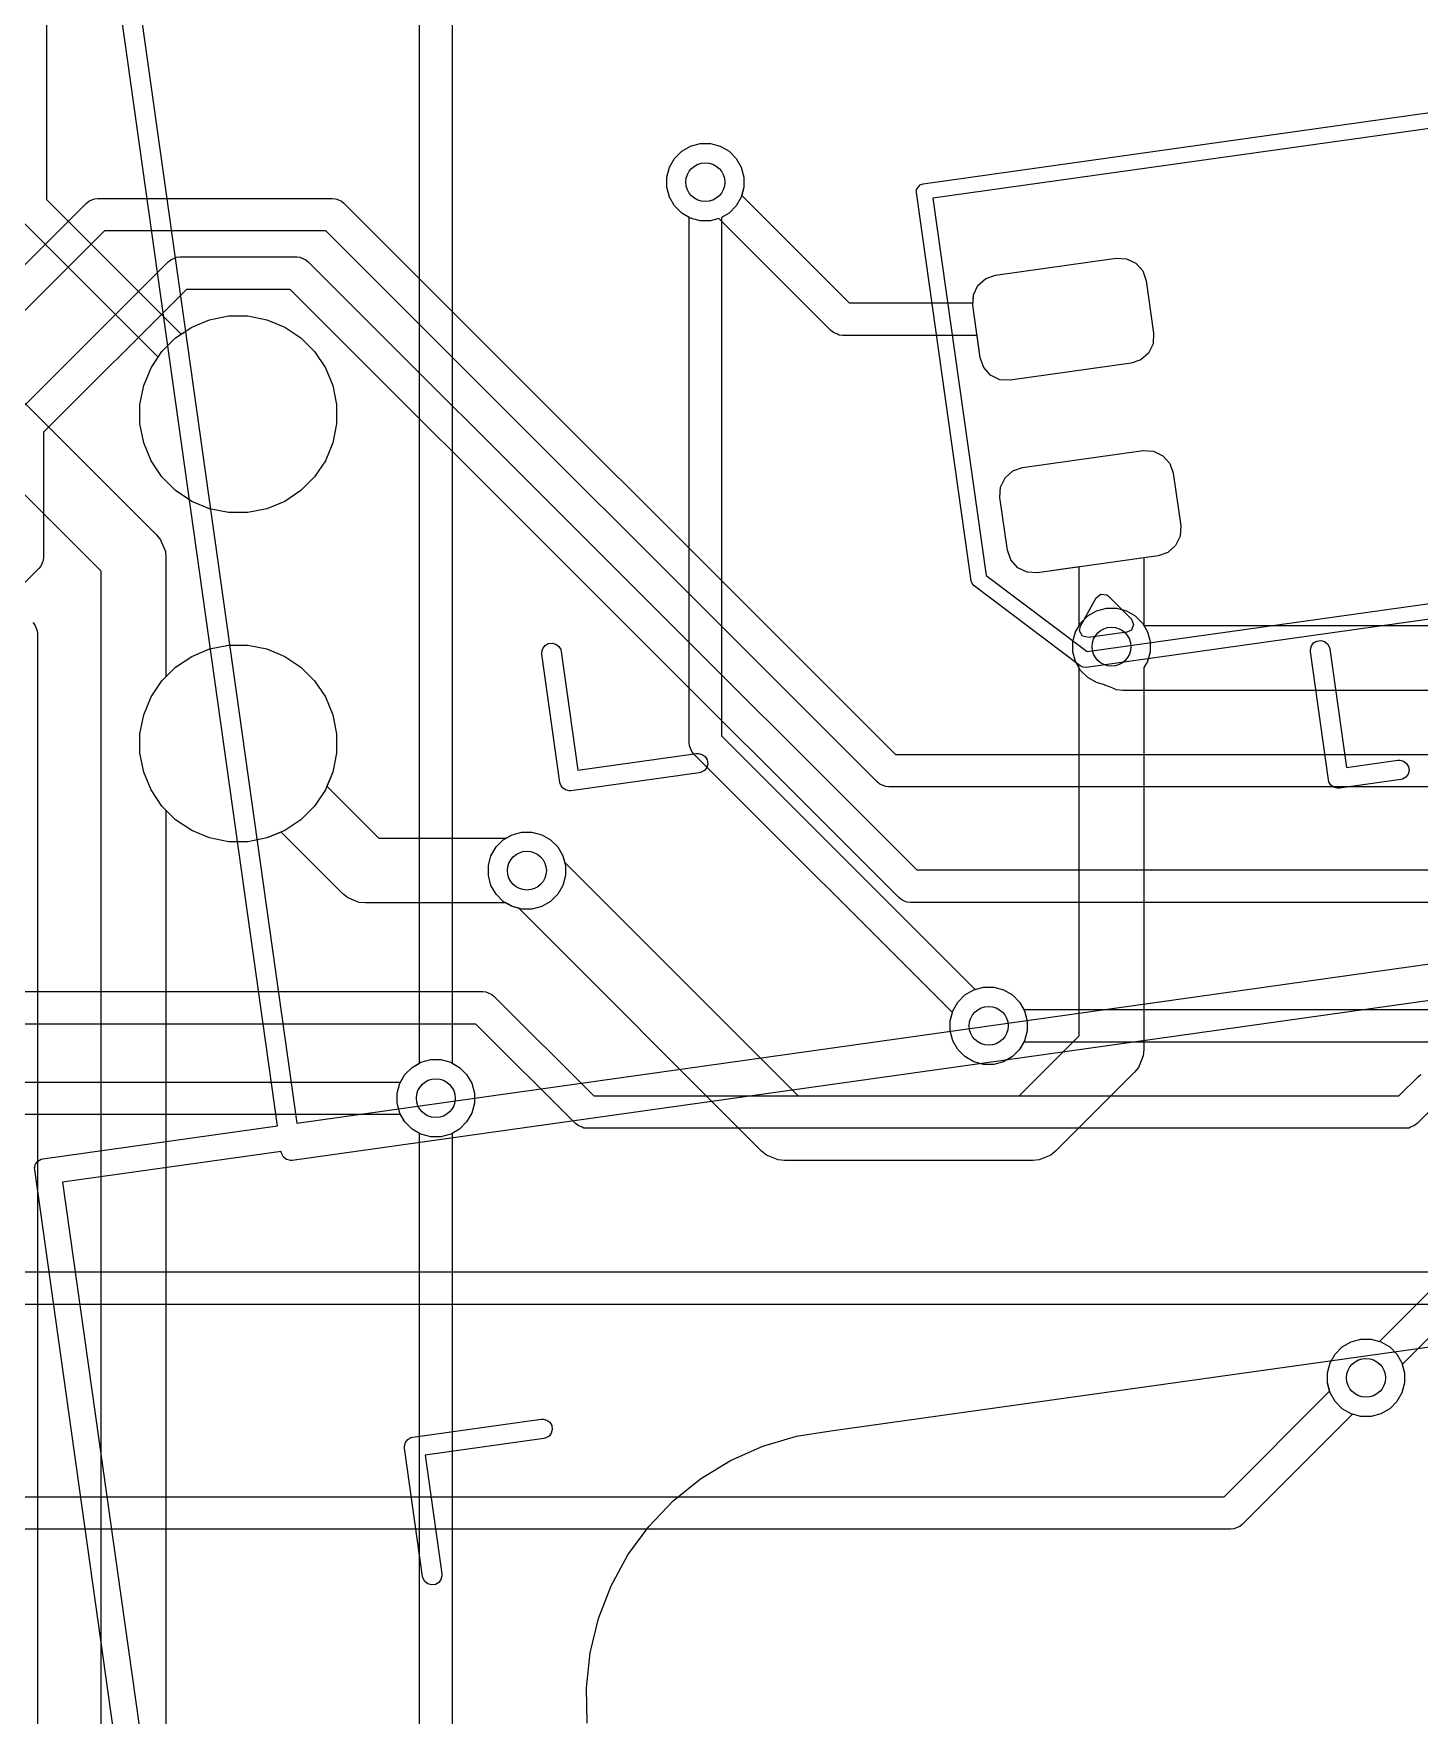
# Model space of a CAD drawing. Header units: millimetres. Extents: x 14 to 286, y -133 to -45.
# Drawn here: x 160 to 170.68, y -79.24 to -66.26 of the extents above; entities that cross this region are included whole.
import ezdxf

# ---------------------------------------------------------------- set-up
doc = ezdxf.new("R2010")
doc.units = ezdxf.units.MM
for name, color, linetype, true_color in [('B.Cu', 153, 'CONTINUOUS', 0x4d7fc4), ('B.Mask', 4, 'CONTINUOUS', 0x02ffee), ('B.Silkscreen', 31, 'CONTINUOUS', 0xe8b2a7), ('F.Cu', 13, 'CONTINUOUS', 0xc83434), ('F.Mask', 201, 'CONTINUOUS', 0xd864ff), ('F.Paste', 253, 'CONTINUOUS', 0xb4a09a), ('F.Silkscreen', 41, 'CONTINUOUS', 0xf2eda1), ('User.Drawings', 9, 'CONTINUOUS', 0xc2c2c2)]:
    doc.layers.add(name, color=color, linetype=linetype, true_color=true_color)

msp = doc.modelspace()

# ---------------------------------------------------------------- linework, layer by layer
at = {"layer": 'B.Cu', "linetype": 'CONTINUOUS'}
for p, q in [((160.095, -58.785977), (160.095, -67.543223)), ((162.9733, -74.206122), (162.9733, -64.699737)), ((163.2233, -64.691), (163.2233, -74.206122)), ((164.939094, -67.226772), (164.994472, -67.171394)), ((164.994472, -67.171394), (165.062295, -67.132236)), ((165.062295, -67.132236), (165.137942, -67.111967)), ((165.137942, -67.111967), (165.216258, -67.111967)), ((165.216258, -67.111967), (165.291905, -67.132236)), ((165.291905, -67.132236), (165.359728, -67.171394)), ((165.359728, -67.171394), (165.415106, -67.226772)), ((164.879667, -67.370242), (164.899936, -67.294595)), ((164.899936, -67.294595), (164.939094, -67.226772)), ((165.415106, -67.226772), (165.454264, -67.294595)), ((165.454264, -67.294595), (165.474533, -67.370242)), ((164.879667, -67.448558), (164.879667, -67.370242)), ((164.899936, -67.524205), (164.879667, -67.448558)), ((165.474533, -67.448558), (165.454264, -67.524205)), ((165.474533, -67.370242), (165.474533, -67.448558)), ((160.095, -67.543223), (161.134243, -68.582467)), ((164.939094, -67.592028), (164.899936, -67.524205)), ((164.994472, -67.647406), (164.939094, -67.592028)), ((165.415106, -67.592028), (165.359728, -67.647406)), ((165.454264, -67.524205), (165.415106, -67.592028)), ((160.957467, -68.759243), (159.881612, -67.683388)), ((165.0521, -67.680677), (164.994472, -67.647406)), ((165.0521, -71.734), (165.0521, -67.680677)), ((165.359728, -67.647406), (165.3021, -67.680677)), ((165.3021, -67.680677), (165.3021, -71.682224)), ((161.215796, -68.527976), (161.353803, -68.470811)), ((161.353803, -68.470811), (161.500311, -68.441669)), ((161.500311, -68.441669), (161.649689, -68.441669)), ((161.649689, -68.441669), (161.796197, -68.470811)), ((161.796197, -68.470811), (161.934204, -68.527976)), ((159.3373, -68.524246), (160.944277, -70.131224)), ((161.134243, -68.582467), (161.215796, -68.527976)), ((161.934204, -68.527976), (162.058408, -68.610966)), ((162.058408, -68.610966), (162.164034, -68.716592)), ((160.902976, -68.840796), (160.957467, -68.759243)), ((162.164034, -68.716592), (162.247024, -68.840796)), ((160.5175, -70.411553), (158.910523, -68.804577)), ((160.845811, -68.978803), (160.902976, -68.840796)), ((162.247024, -68.840796), (162.304189, -68.978803)), ((160.816669, -69.125311), (160.845811, -68.978803)), ((162.304189, -68.978803), (162.333331, -69.125311)), ((160.816669, -69.274689), (160.816669, -69.125311)), ((162.333331, -69.125311), (162.333331, -69.274689)), ((160.845811, -69.421197), (160.816669, -69.274689)), ((162.333331, -69.274689), (162.304189, -69.421197)), ((160.902976, -69.559204), (160.845811, -69.421197)), ((162.304189, -69.421197), (162.247024, -69.559204)), ((160.985966, -69.683408), (160.902976, -69.559204)), ((162.247024, -69.559204), (162.164034, -69.683408)), ((161.091592, -69.789034), (160.985966, -69.683408)), ((161.215796, -69.872024), (161.091592, -69.789034)), ((162.058408, -69.789034), (161.934204, -69.872024)), ((162.164034, -69.683408), (162.058408, -69.789034)), ((161.353803, -69.929189), (161.215796, -69.872024)), ((161.500311, -69.958331), (161.353803, -69.929189)), ((161.796197, -69.929189), (161.649689, -69.958331)), ((161.934204, -69.872024), (161.796197, -69.929189)), ((161.649689, -69.958331), (161.500311, -69.958331)), ((160.944277, -70.131224), (160.975368, -70.169108)), ((160.975368, -70.169108), (161.012697, -70.259228)), ((161.012697, -70.259228), (161.012697, -70.259237)), ((161.012697, -70.259237), (161.0175, -70.308)), ((161.0175, -70.308), (161.0175, -71.225058)), ((160.5175, -71.74), (160.5175, -70.411553)), ((168.126472, -70.755494), (168.194295, -70.716336)), ((168.194295, -70.716336), (168.269942, -70.696067)), ((168.269942, -70.696067), (168.348258, -70.696067)), ((168.348258, -70.696067), (168.423905, -70.716336)), ((168.423905, -70.716336), (168.491728, -70.755494)), ((159.989588, -70.806012), (160.005128, -70.824948)), ((160.005128, -70.824948), (160.005134, -70.824954)), ((160.005134, -70.824954), (160.023798, -70.870014)), ((168.031936, -70.878695), (168.071094, -70.810872)), ((168.071094, -70.810872), (168.126472, -70.755494)), ((168.491728, -70.755494), (168.547106, -70.810872)), ((168.547106, -70.810872), (168.586264, -70.878695)), ((160.023798, -70.870014), (160.0262, -70.8944)), ((160.0262, -70.8944), (160.0262, -91.9446)), ((168.011667, -70.954342), (168.031936, -70.878695)), ((168.011667, -71.032658), (168.011667, -70.954342)), ((168.586264, -70.878695), (168.606533, -70.954342)), ((168.606533, -70.954342), (168.606533, -71.032658)), ((161.091592, -71.150966), (161.215796, -71.067976)), ((161.215796, -71.067976), (161.353803, -71.010811)), ((161.353803, -71.010811), (161.500311, -70.981669)), ((161.500311, -70.981669), (161.649689, -70.981669)), ((161.649689, -70.981669), (161.796197, -71.010811)), ((161.796197, -71.010811), (161.934204, -71.067976)), ((161.934204, -71.067976), (162.058408, -71.150966)), ((168.031936, -71.108305), (168.011667, -71.032658)), ((168.0591, -71.155353), (168.031936, -71.108305)), ((168.586264, -71.108305), (168.5591, -71.155353)), ((168.606533, -71.032658), (168.586264, -71.108305)), ((161.0175, -71.225058), (161.091592, -71.150966)), ((162.058408, -71.150966), (162.164034, -71.256592)), ((168.0591, -73.997146), (168.0591, -71.155353)), ((168.5591, -71.155353), (168.5591, -74.1007)), ((162.164034, -71.256592), (162.247024, -71.380796)), ((162.247024, -71.380796), (162.304189, -71.518803)), ((162.304189, -71.518803), (162.333331, -71.665311)), ((160.5175, -87.898), (160.5175, -71.74)), ((162.333331, -71.665311), (162.333331, -71.814689)), ((165.054502, -71.758386), (165.0521, -71.734)), ((165.3021, -71.682224), (167.258465, -73.638589)), ((162.333331, -71.814689), (162.304189, -71.961197)), ((165.054502, -71.758387), (165.054502, -71.758386)), ((165.056598, -71.763447), (165.054502, -71.758387)), ((165.073166, -71.803446), (165.056598, -71.763447)), ((165.073171, -71.803451), (165.073166, -71.803446)), ((165.088712, -71.822388), (165.073171, -71.803451)), ((167.081689, -73.815365), (165.088712, -71.822388)), ((162.304189, -71.961197), (162.247024, -72.099204)), ((162.247024, -72.099204), (162.164034, -72.223408)), ((161.091592, -72.329034), (161.0175, -72.254942)), ((161.0175, -72.254942), (161.0175, -87.794446)), ((162.164034, -72.223408), (162.058408, -72.329034)), ((161.215796, -72.412024), (161.091592, -72.329034)), ((162.058408, -72.329034), (161.934204, -72.412024)), ((161.353803, -72.469189), (161.215796, -72.412024)), ((161.500311, -72.498331), (161.353803, -72.469189)), ((161.649689, -72.498331), (161.500311, -72.498331)), ((161.796197, -72.469189), (161.649689, -72.498331)), ((161.934204, -72.412024), (161.796197, -72.469189)), ((163.562894, -72.538472), (163.618272, -72.483094)), ((163.618272, -72.483094), (163.686095, -72.443936)), ((163.686095, -72.443936), (163.761742, -72.423667)), ((163.761742, -72.423667), (163.840058, -72.423667)), ((163.840058, -72.423667), (163.915705, -72.443936)), ((163.915705, -72.443936), (163.983528, -72.483094)), ((163.983528, -72.483094), (164.038906, -72.538472)), ((163.503467, -72.681942), (163.523736, -72.606295)), ((163.523736, -72.606295), (163.562894, -72.538472)), ((164.038906, -72.538472), (164.078064, -72.606295)), ((164.078064, -72.606295), (164.092124, -72.65877)), ((164.092124, -72.65877), (165.891554, -74.4582)), ((163.503467, -72.760258), (163.503467, -72.681942)), ((163.523736, -72.835905), (163.503467, -72.760258)), ((163.562894, -72.903728), (163.523736, -72.835905)), ((163.618272, -72.959106), (163.562894, -72.903728)), ((163.686095, -72.998264), (163.618272, -72.959106)), ((163.73857, -73.012324), (163.686095, -72.998264)), ((165.611223, -74.884977), (163.73857, -73.012324)), ((167.258465, -73.638589), (167.322742, -73.621367)), ((167.322742, -73.621367), (167.401058, -73.621367)), ((167.401058, -73.621367), (167.476705, -73.641636)), ((167.476705, -73.641636), (167.544528, -73.680794)), ((167.544528, -73.680794), (167.599906, -73.736172)), ((167.064467, -73.879642), (167.081689, -73.815365)), ((167.599906, -73.736172), (167.639064, -73.803995)), ((167.639064, -73.803995), (167.659333, -73.879642)), ((167.064467, -73.957958), (167.064467, -73.879642)), ((167.084736, -74.033605), (167.064467, -73.957958)), ((167.659333, -73.957958), (167.639064, -74.033605)), ((167.659333, -73.879642), (167.659333, -73.957958)), ((167.123894, -74.101428), (167.084736, -74.033605)), ((167.598046, -74.4582), (168.0591, -73.997146)), ((167.639064, -74.033605), (167.599906, -74.101428)), ((162.915672, -74.239394), (162.9733, -74.206122)), ((163.2233, -74.206122), (163.280928, -74.239394)), ((167.179272, -74.156806), (167.123894, -74.101428)), ((167.247095, -74.195964), (167.179272, -74.156806)), ((167.322742, -74.216233), (167.247095, -74.195964)), ((167.401058, -74.216233), (167.322742, -74.216233)), ((167.476705, -74.195964), (167.401058, -74.216233)), ((167.544528, -74.156806), (167.476705, -74.195964)), ((167.599906, -74.101428), (167.544528, -74.156806)), ((168.554297, -74.149472), (168.516968, -74.239592)), ((168.5591, -74.1007), (168.554297, -74.149462)), ((168.554297, -74.149462), (168.554297, -74.149472)), ((162.821136, -74.362595), (162.860294, -74.294772)), ((162.860294, -74.294772), (162.915672, -74.239394)), ((163.280928, -74.239394), (163.336306, -74.294772)), ((163.336306, -74.294772), (163.375464, -74.362595)), ((168.485877, -74.277477), (167.878377, -74.884977)), ((168.516968, -74.239592), (168.485877, -74.277477)), ((162.800867, -74.438242), (162.821136, -74.362595)), ((162.800867, -74.516558), (162.800867, -74.438242)), ((163.375464, -74.362595), (163.395733, -74.438242)), ((163.395733, -74.438242), (163.395733, -74.516558)), ((165.891554, -74.4582), (167.598046, -74.4582)), ((162.821136, -74.592205), (162.800867, -74.516558)), ((162.860294, -74.660028), (162.821136, -74.592205)), ((163.375464, -74.592205), (163.336306, -74.660028)), ((163.395733, -74.516558), (163.375464, -74.592205)), ((162.915672, -74.715406), (162.860294, -74.660028)), ((162.9733, -74.748677), (162.915672, -74.715406)), ((163.280928, -74.715406), (163.2233, -74.748677)), ((163.336306, -74.660028), (163.280928, -74.715406)), ((162.9733, -79.3588), (162.9733, -74.748677)), ((163.2233, -74.748677), (163.2233, -79.307023)), ((165.649108, -74.916068), (165.611223, -74.884977)), ((165.739228, -74.953397), (165.649108, -74.916068)), ((165.739237, -74.953397), (165.739228, -74.953397)), ((165.788, -74.9582), (165.739237, -74.953397)), ((167.7016, -74.9582), (165.788, -74.9582)), ((167.750373, -74.953396), (167.7016, -74.9582)), ((167.840493, -74.916067), (167.750373, -74.953396)), ((167.840497, -74.916062), (167.840493, -74.916067)), ((167.878377, -74.884977), (167.840497, -74.916062)), ((170.374934, -76.354789), (171.0121, -75.717623)), ((171.225488, -75.857789), (170.55171, -76.531565)), ((170.033494, -76.452372), (170.088872, -76.396994)), ((170.088872, -76.396994), (170.156695, -76.357836)), ((170.156695, -76.357836), (170.232342, -76.337567)), ((170.232342, -76.337567), (170.310658, -76.337567)), ((170.310658, -76.337567), (170.374934, -76.354789)), ((169.974067, -76.595842), (169.994336, -76.520195)), ((169.994336, -76.520195), (170.033494, -76.452372)), ((170.55171, -76.531565), (170.568933, -76.595842)), ((169.974067, -76.674158), (169.974067, -76.595842)), ((169.994336, -76.749805), (169.974067, -76.674158)), ((170.568933, -76.674158), (170.548664, -76.749805)), ((170.568933, -76.595842), (170.568933, -76.674158)), ((170.033494, -76.817628), (169.994336, -76.749805)), ((170.088872, -76.873006), (170.033494, -76.817628)), ((170.509506, -76.817628), (170.454128, -76.873006)), ((170.548664, -76.749805), (170.509506, -76.817628)), ((170.156695, -76.912164), (170.088872, -76.873006)), ((170.232342, -76.932433), (170.156695, -76.912164)), ((170.310658, -76.932433), (170.232342, -76.932433)), ((170.386305, -76.912164), (170.310658, -76.932433)), ((170.454128, -76.873006), (170.386305, -76.912164))]:
    msp.add_line(p, q, dxfattribs=at)
at = {"layer": 'B.Cu'}
for centre in [(165.1771, -67.4094), (168.3091, -70.9935), (163.8009, -72.7211), (167.3619, -73.9188), (163.0983, -74.4774), (170.2715, -76.635)]:
    msp.add_circle(centre, 0.15, dxfattribs=at)
at = {"layer": 'B.Mask', "linetype": 'CONTINUOUS'}
for p, q in [((161.215796, -68.527976), (161.353803, -68.470811)), ((161.353803, -68.470811), (161.500311, -68.441669)), ((161.500311, -68.441669), (161.649689, -68.441669)), ((161.649689, -68.441669), (161.796197, -68.470811)), ((161.796197, -68.470811), (161.934204, -68.527976)), ((160.985966, -68.716592), (161.091592, -68.610966)), ((161.091592, -68.610966), (161.215796, -68.527976)), ((161.934204, -68.527976), (162.058408, -68.610966)), ((162.058408, -68.610966), (162.164034, -68.716592)), ((160.902976, -68.840796), (160.985966, -68.716592)), ((162.164034, -68.716592), (162.247024, -68.840796)), ((160.845811, -68.978803), (160.902976, -68.840796)), ((162.247024, -68.840796), (162.304189, -68.978803)), ((160.816669, -69.125311), (160.845811, -68.978803)), ((162.304189, -68.978803), (162.333331, -69.125311)), ((160.816669, -69.274689), (160.816669, -69.125311)), ((162.333331, -69.125311), (162.333331, -69.274689)), ((160.845811, -69.421197), (160.816669, -69.274689)), ((162.333331, -69.274689), (162.304189, -69.421197)), ((160.902976, -69.559204), (160.845811, -69.421197)), ((162.304189, -69.421197), (162.247024, -69.559204)), ((160.985966, -69.683408), (160.902976, -69.559204)), ((162.247024, -69.559204), (162.164034, -69.683408)), ((161.091592, -69.789034), (160.985966, -69.683408)), ((161.215796, -69.872024), (161.091592, -69.789034)), ((162.058408, -69.789034), (161.934204, -69.872024)), ((162.164034, -69.683408), (162.058408, -69.789034)), ((161.353803, -69.929189), (161.215796, -69.872024)), ((161.500311, -69.958331), (161.353803, -69.929189)), ((161.796197, -69.929189), (161.649689, -69.958331)), ((161.934204, -69.872024), (161.796197, -69.929189)), ((161.649689, -69.958331), (161.500311, -69.958331)), ((161.091592, -71.150966), (161.215796, -71.067976)), ((161.215796, -71.067976), (161.353803, -71.010811)), ((161.353803, -71.010811), (161.500311, -70.981669)), ((161.500311, -70.981669), (161.649689, -70.981669)), ((161.649689, -70.981669), (161.796197, -71.010811)), ((161.796197, -71.010811), (161.934204, -71.067976)), ((161.934204, -71.067976), (162.058408, -71.150966)), ((160.985966, -71.256592), (161.091592, -71.150966)), ((162.058408, -71.150966), (162.164034, -71.256592)), ((160.902976, -71.380796), (160.985966, -71.256592)), ((162.164034, -71.256592), (162.247024, -71.380796)), ((160.845811, -71.518803), (160.902976, -71.380796)), ((162.247024, -71.380796), (162.304189, -71.518803)), ((160.816669, -71.665311), (160.845811, -71.518803)), ((162.304189, -71.518803), (162.333331, -71.665311)), ((160.816669, -71.814689), (160.816669, -71.665311)), ((162.333331, -71.665311), (162.333331, -71.814689)), ((160.845811, -71.961197), (160.816669, -71.814689)), ((162.333331, -71.814689), (162.304189, -71.961197)), ((160.902976, -72.099204), (160.845811, -71.961197)), ((162.304189, -71.961197), (162.247024, -72.099204)), ((160.985966, -72.223408), (160.902976, -72.099204)), ((162.247024, -72.099204), (162.164034, -72.223408)), ((161.091592, -72.329034), (160.985966, -72.223408)), ((162.164034, -72.223408), (162.058408, -72.329034)), ((161.215796, -72.412024), (161.091592, -72.329034)), ((162.058408, -72.329034), (161.934204, -72.412024)), ((161.353803, -72.469189), (161.215796, -72.412024)), ((161.500311, -72.498331), (161.353803, -72.469189)), ((161.649689, -72.498331), (161.500311, -72.498331)), ((161.796197, -72.469189), (161.649689, -72.498331)), ((161.934204, -72.412024), (161.796197, -72.469189))]:
    msp.add_line(p, q, dxfattribs=at)
at = {"layer": 'B.Silkscreen', "linetype": 'CONTINUOUS'}
for p, q in [((166.1455, -77.043819), (174.463753, -75.874764)), ((165.880735, -77.085375), (166.14372, -77.04425)), ((166.14372, -77.04425), (166.1455, -77.043819)), ((165.371553, -77.272088), (165.620025, -77.162044)), ((165.620025, -77.162044), (165.880735, -77.085375)), ((165.13957, -77.413622), (165.371553, -77.272088)), ((164.928046, -77.584225), (165.13957, -77.413622)), ((164.740599, -77.780978), (164.928046, -77.584225)), ((164.580438, -78.000514), (164.740599, -77.780978)), ((164.450302, -78.239078), (164.580438, -78.000514)), ((164.352418, -78.492587), (164.450302, -78.239078)), ((164.288461, -78.756703), (164.352418, -78.492587)), ((164.259525, -79.026908), (164.288461, -78.756703)), ((164.266106, -79.298578), (164.259525, -79.026908))]:
    msp.add_line(p, q, dxfattribs=at)
at = {"layer": 'F.Cu', "linetype": 'CONTINUOUS'}
for p, q in [((164.939094, -67.226772), (164.994472, -67.171394)), ((164.994472, -67.171394), (165.062295, -67.132236)), ((165.062295, -67.132236), (165.137942, -67.111967)), ((165.137942, -67.111967), (165.216258, -67.111967)), ((165.216258, -67.111967), (165.291905, -67.132236)), ((165.291905, -67.132236), (165.359728, -67.171394)), ((165.359728, -67.171394), (165.415106, -67.226772)), ((164.879667, -67.370242), (164.899936, -67.294595)), ((164.899936, -67.294595), (164.939094, -67.226772)), ((165.415106, -67.226772), (165.454264, -67.294595)), ((165.454264, -67.294595), (165.474533, -67.370242)), ((164.879667, -67.448558), (164.879667, -67.370242)), ((164.899936, -67.524205), (164.879667, -67.448558)), ((165.474533, -67.448558), (165.45731, -67.512834)), ((165.474533, -67.370242), (165.474533, -67.448558)), ((159.285524, -68.6895), (160.403811, -67.571212)), ((160.403811, -67.571212), (160.422753, -67.555667)), ((160.422753, -67.555667), (160.422754, -67.555666)), ((160.422754, -67.555666), (160.459342, -67.540511)), ((160.459342, -67.540511), (160.467813, -67.537002)), ((160.467813, -67.537002), (160.467814, -67.537002)), ((160.467814, -67.537002), (160.4922, -67.5346)), ((160.4922, -67.5346), (162.3013, -67.5346)), ((162.3013, -67.5346), (162.325686, -67.537002)), ((162.325686, -67.537002), (162.325687, -67.537002)), ((162.325687, -67.537002), (162.334158, -67.540511)), ((162.334158, -67.540511), (162.370746, -67.555666)), ((162.370746, -67.555666), (162.370751, -67.555671)), ((162.370751, -67.555671), (162.389688, -67.571212)), ((162.389688, -67.571212), (166.643976, -71.8255)), ((164.939094, -67.592028), (164.899936, -67.524205)), ((164.994472, -67.647406), (164.939094, -67.592028)), ((165.45731, -67.512834), (166.285976, -68.3415)), ((165.062295, -67.686564), (164.994472, -67.647406)), ((165.137942, -67.706833), (165.062295, -67.686564)), ((165.216258, -67.706833), (165.137942, -67.706833)), ((165.280534, -67.68961), (165.216258, -67.706833)), ((166.145812, -68.554888), (165.280534, -67.68961)), ((160.543977, -67.7846), (159.425688, -68.902888)), ((162.249524, -67.7846), (160.543977, -67.7846)), ((166.503812, -72.038888), (162.249524, -67.7846)), ((161.054554, -68.007366), (161.099613, -67.988702)), ((161.099613, -67.988702), (161.099614, -67.988702)), ((161.099614, -67.988702), (161.124, -67.9863)), ((161.124, -67.9863), (162.0261, -67.9863)), ((162.0261, -67.9863), (162.050486, -67.988702)), ((162.050486, -67.988702), (162.050487, -67.988702)), ((162.050487, -67.988702), (162.059122, -67.992279)), ((162.059122, -67.992279), (162.095546, -68.007366)), ((159.859712, -69.198812), (161.035612, -68.022911)), ((161.035612, -68.022911), (161.054554, -68.007366)), ((162.095546, -68.007366), (162.095551, -68.007371)), ((162.095551, -68.007371), (162.114488, -68.022912)), ((162.114488, -68.022912), (166.808076, -72.7165)), ((167.414653, -68.125947), (168.345505, -67.995125)), ((168.345505, -67.995125), (168.425363, -67.99966)), ((168.425363, -67.99966), (168.497408, -68.034409)), ((168.497408, -68.034409), (168.550669, -68.094084)), ((168.550669, -68.094084), (168.57704, -68.169599)), ((161.175777, -68.2363), (160.0731, -69.338976)), ((161.974324, -68.2363), (161.175777, -68.2363)), ((166.667912, -72.929888), (161.974324, -68.2363)), ((167.244714, -68.277625), (167.279463, -68.20558)), ((167.279463, -68.20558), (167.339138, -68.152319)), ((167.339138, -68.152319), (167.414653, -68.125947)), ((168.57704, -68.169599), (168.634101, -68.575609)), ((166.285976, -68.3415), (167.241087, -68.3415)), ((167.241087, -68.3415), (167.244714, -68.277625)), ((161.215796, -68.527976), (161.353803, -68.470811)), ((161.353803, -68.470811), (161.500311, -68.441669)), ((161.500311, -68.441669), (161.649689, -68.441669)), ((161.649689, -68.441669), (161.796197, -68.470811)), ((161.796197, -68.470811), (161.934204, -68.527976)), ((160.985966, -68.716592), (161.091592, -68.610966)), ((161.091592, -68.610966), (161.215796, -68.527976)), ((161.934204, -68.527976), (162.058408, -68.610966)), ((162.058408, -68.610966), (162.164034, -68.716592)), ((166.164748, -68.570428), (166.145812, -68.554888)), ((166.164754, -68.570434), (166.164748, -68.570428)), ((166.195488, -68.583164), (166.164754, -68.570434)), ((166.209813, -68.589098), (166.195488, -68.583164)), ((166.209814, -68.589098), (166.209813, -68.589098)), ((166.2342, -68.5915), (166.209814, -68.589098)), ((167.273068, -68.5915), (166.2342, -68.5915)), ((167.29724, -68.763493), (167.273068, -68.5915)), ((168.634101, -68.575609), (168.629566, -68.655467)), ((160.902976, -68.840796), (160.985966, -68.716592)), ((162.164034, -68.716592), (162.247024, -68.840796)), ((167.323611, -68.839008), (167.29724, -68.763493)), ((168.594817, -68.727512), (168.535142, -68.780773)), ((168.629566, -68.655467), (168.594817, -68.727512)), ((160.845811, -68.978803), (160.902976, -68.840796)), ((162.247024, -68.840796), (162.304189, -68.978803)), ((167.376872, -68.898683), (167.323611, -68.839008)), ((167.448917, -68.933432), (167.376872, -68.898683)), ((168.459627, -68.807145), (167.528775, -68.937967)), ((168.535142, -68.780773), (168.459627, -68.807145)), ((160.816669, -69.125311), (160.845811, -68.978803)), ((162.304189, -68.978803), (162.333331, -69.125311)), ((167.528775, -68.937967), (167.448917, -68.933432)), ((160.816669, -69.274689), (160.816669, -69.125311)), ((162.333331, -69.125311), (162.333331, -69.274689)), ((160.845811, -69.421197), (160.816669, -69.274689)), ((162.333331, -69.274689), (162.304189, -69.421197)), ((160.0731, -69.338976), (160.0731, -70.3019)), ((160.902976, -69.559204), (160.845811, -69.421197)), ((162.304189, -69.421197), (162.247024, -69.559204)), ((167.623412, -69.611349), (168.554264, -69.480527)), ((168.554264, -69.480527), (168.634122, -69.485062)), ((168.634122, -69.485062), (168.706167, -69.519811)), ((168.706167, -69.519811), (168.759428, -69.579486)), ((160.985966, -69.683408), (160.902976, -69.559204)), ((162.247024, -69.559204), (162.164034, -69.683408)), ((167.488222, -69.690982), (167.547897, -69.637721)), ((167.547897, -69.637721), (167.623412, -69.611349)), ((168.759428, -69.579486), (168.785799, -69.655001)), ((168.785799, -69.655001), (168.84286, -70.061011)), ((161.091592, -69.789034), (160.985966, -69.683408)), ((161.215796, -69.872024), (161.091592, -69.789034)), ((162.058408, -69.789034), (161.934204, -69.872024)), ((162.164034, -69.683408), (162.058408, -69.789034)), ((167.448938, -69.842885), (167.453473, -69.763027)), ((167.453473, -69.763027), (167.488222, -69.690982)), ((161.353803, -69.929189), (161.215796, -69.872024)), ((161.500311, -69.958331), (161.353803, -69.929189)), ((161.796197, -69.929189), (161.649689, -69.958331)), ((161.934204, -69.872024), (161.796197, -69.929189)), ((167.505999, -70.248895), (167.448938, -69.842885)), ((161.649689, -69.958331), (161.500311, -69.958331)), ((168.84286, -70.061011), (168.838325, -70.140869)), ((168.838325, -70.140869), (168.803576, -70.212914)), ((160.070698, -70.326287), (160.066678, -70.335992)), ((160.0731, -70.3019), (160.070698, -70.326286)), ((160.070698, -70.326286), (160.070698, -70.326287)), ((167.53237, -70.32441), (167.505999, -70.248895)), ((167.585631, -70.384085), (167.53237, -70.32441)), ((168.668386, -70.292547), (168.5591, -70.307906)), ((168.5591, -70.307906), (168.5591, -70.8313)), ((168.743901, -70.266175), (168.668386, -70.292547)), ((168.803576, -70.212914), (168.743901, -70.266175)), ((160.036488, -70.390288), (158.357532, -72.069243)), ((160.052028, -70.371351), (160.036488, -70.390288)), ((160.052034, -70.371346), (160.052028, -70.371351)), ((160.066678, -70.335992), (160.052034, -70.371346)), ((167.657676, -70.418834), (167.585631, -70.384085)), ((167.737534, -70.423369), (167.657676, -70.418834)), ((168.0591, -70.378176), (167.737534, -70.423369)), ((168.0591, -70.831646), (168.0591, -70.378176)), ((168.031936, -70.878695), (168.0591, -70.831646)), ((168.5591, -70.8313), (176.622246, -70.8313)), ((168.011667, -70.954342), (168.031936, -70.878695)), ((168.011667, -71.032658), (168.011667, -70.954342)), ((161.091592, -71.150966), (161.215796, -71.067976)), ((161.215796, -71.067976), (161.353803, -71.010811)), ((161.353803, -71.010811), (161.500311, -70.981669)), ((161.500311, -70.981669), (161.649689, -70.981669)), ((161.649689, -70.981669), (161.796197, -71.010811)), ((161.796197, -71.010811), (161.934204, -71.067976)), ((161.934204, -71.067976), (162.058408, -71.150966)), ((168.031936, -71.108305), (168.011667, -71.032658)), ((168.071094, -71.176128), (168.031936, -71.108305)), ((160.985966, -71.256592), (161.091592, -71.150966)), ((162.058408, -71.150966), (162.164034, -71.256592)), ((168.126472, -71.231506), (168.071094, -71.176128)), ((168.194295, -71.270664), (168.126472, -71.231506)), ((160.902976, -71.380796), (160.985966, -71.256592)), ((162.164034, -71.256592), (162.247024, -71.380796)), ((168.255416, -71.28704), (168.194295, -71.270664)), ((168.258008, -71.289168), (168.255416, -71.28704)), ((168.300065, -71.306588), (168.258008, -71.289168)), ((168.348127, -71.326496), (168.300065, -71.306588)), ((168.3969, -71.3313), (168.348127, -71.326496)), ((176.7258, -71.3313), (168.3969, -71.3313)), ((160.845811, -71.518803), (160.902976, -71.380796)), ((162.247024, -71.380796), (162.304189, -71.518803)), ((160.816669, -71.665311), (160.845811, -71.518803)), ((162.304189, -71.518803), (162.333331, -71.665311)), ((160.816669, -71.814689), (160.816669, -71.665311)), ((162.333331, -71.665311), (162.333331, -71.814689)), ((160.845811, -71.961197), (160.816669, -71.814689)), ((162.333331, -71.814689), (162.304189, -71.961197)), ((166.643976, -71.8255), (206.9502, -71.8255)), ((160.902976, -72.099204), (160.845811, -71.961197)), ((162.304189, -71.961197), (162.258954, -72.0704)), ((160.985966, -72.223408), (160.902976, -72.099204)), ((162.258954, -72.0704), (162.659654, -72.4711)), ((166.522748, -72.054428), (166.503812, -72.038888)), ((166.522754, -72.054434), (166.522748, -72.054428)), ((166.554615, -72.067631), (166.522754, -72.054434)), ((166.567813, -72.073098), (166.554615, -72.067631)), ((166.567814, -72.073098), (166.567813, -72.073098)), ((166.5922, -72.0755), (166.567814, -72.073098)), ((206.898424, -72.0755), (166.5922, -72.0755)), ((161.091592, -72.329034), (160.985966, -72.223408)), ((161.215796, -72.412024), (161.091592, -72.329034)), ((161.353803, -72.469189), (161.215796, -72.412024)), ((161.500311, -72.498331), (161.353803, -72.469189)), ((161.649689, -72.498331), (161.500311, -72.498331)), ((161.796197, -72.469189), (161.649689, -72.498331)), ((161.9054, -72.423954), (161.796197, -72.469189)), ((162.379323, -72.897877), (161.9054, -72.423954)), ((162.659654, -72.4711), (163.639046, -72.4711)), ((163.639046, -72.4711), (163.686095, -72.443936)), ((163.686095, -72.443936), (163.761742, -72.423667)), ((163.761742, -72.423667), (163.840058, -72.423667)), ((163.840058, -72.423667), (163.915705, -72.443936)), ((163.915705, -72.443936), (163.983528, -72.483094)), ((163.983528, -72.483094), (164.038906, -72.538472)), ((164.038906, -72.538472), (164.078064, -72.606295)), ((164.078064, -72.606295), (164.098333, -72.681942)), ((164.098333, -72.760258), (164.078064, -72.835905)), ((164.098333, -72.681942), (164.098333, -72.760258)), ((166.808076, -72.7165), (181.691622, -72.7165)), ((162.417208, -72.928968), (162.379323, -72.897877)), ((164.038906, -72.903728), (163.983528, -72.959106)), ((164.078064, -72.835905), (164.038906, -72.903728)), ((162.469999, -72.950834), (162.417208, -72.928968)), ((162.507327, -72.966296), (162.469999, -72.950834)), ((162.5561, -72.9711), (162.507327, -72.966296)), ((163.639046, -72.9711), (162.5561, -72.9711)), ((163.686095, -72.998264), (163.639046, -72.9711)), ((163.761742, -73.018533), (163.686095, -72.998264)), ((163.840058, -73.018533), (163.761742, -73.018533)), ((163.915705, -72.998264), (163.840058, -73.018533)), ((163.983528, -72.959106), (163.915705, -72.998264)), ((166.686848, -72.945428), (166.667912, -72.929888)), ((166.686854, -72.945434), (166.686848, -72.945428)), ((166.7131, -72.956305), (166.686854, -72.945434)), ((166.731913, -72.964098), (166.7131, -72.956305)), ((166.731914, -72.964098), (166.731913, -72.964098)), ((166.7563, -72.9665), (166.731914, -72.964098)), ((181.691622, -72.9665), (166.7563, -72.9665)), ((142.787078, -73.655), (163.46, -73.655)), ((163.46, -73.655), (163.484386, -73.657402)), ((163.484386, -73.657402), (163.484387, -73.657402)), ((163.484387, -73.657402), (163.497584, -73.662868)), ((163.497584, -73.662868), (163.529446, -73.676066)), ((163.529446, -73.676066), (163.529451, -73.676071)), ((163.529451, -73.676071), (163.548388, -73.691612)), ((163.548388, -73.691612), (164.316576, -74.4598)), ((167.123894, -73.736172), (167.179272, -73.680794)), ((167.179272, -73.680794), (167.247095, -73.641636)), ((167.247095, -73.641636), (167.322742, -73.621367)), ((167.322742, -73.621367), (167.401058, -73.621367)), ((167.401058, -73.621367), (167.476705, -73.641636)), ((167.476705, -73.641636), (167.544528, -73.680794)), ((167.544528, -73.680794), (167.599906, -73.736172)), ((167.064467, -73.879642), (167.084736, -73.803995)), ((167.084736, -73.803995), (167.123894, -73.736172)), ((167.599906, -73.736172), (167.633178, -73.7938)), ((167.633178, -73.7938), (185.332924, -73.7938)), ((163.408224, -73.905), (142.787078, -73.905)), ((164.176412, -74.673188), (163.408224, -73.905)), ((167.064467, -73.957958), (167.064467, -73.879642)), ((167.084736, -74.033605), (167.064467, -73.957958)), ((167.123894, -74.101428), (167.084736, -74.033605)), ((167.633178, -74.0438), (167.599906, -74.101428)), ((185.3847, -74.0438), (167.633178, -74.0438)), ((162.915672, -74.239394), (162.983495, -74.200236)), ((162.983495, -74.200236), (163.059142, -74.179967)), ((163.059142, -74.179967), (163.137458, -74.179967)), ((163.137458, -74.179967), (163.213105, -74.200236)), ((163.213105, -74.200236), (163.280928, -74.239394)), ((167.179272, -74.156806), (167.123894, -74.101428)), ((167.247095, -74.195964), (167.179272, -74.156806)), ((167.322742, -74.216233), (167.247095, -74.195964)), ((167.401058, -74.216233), (167.322742, -74.216233)), ((167.476705, -74.195964), (167.401058, -74.216233)), ((167.544528, -74.156806), (167.476705, -74.195964)), ((167.599906, -74.101428), (167.544528, -74.156806)), ((162.827022, -74.3524), (162.860294, -74.294772)), ((162.860294, -74.294772), (162.915672, -74.239394)), ((163.280928, -74.239394), (163.336306, -74.294772)), ((163.336306, -74.294772), (163.375464, -74.362595)), ((170.525024, -74.4598), (170.675912, -74.308912)), ((170.675912, -74.308912), (170.694848, -74.293371)), ((158.3126, -74.3524), (162.827022, -74.3524)), ((163.375464, -74.362595), (163.395733, -74.438242)), ((163.395733, -74.438242), (163.395733, -74.516558)), ((164.316576, -74.4598), (170.525024, -74.4598)), ((162.827022, -74.6024), (158.364377, -74.6024)), ((162.860294, -74.660028), (162.827022, -74.6024)), ((163.375464, -74.592205), (163.336306, -74.660028)), ((163.395733, -74.516558), (163.375464, -74.592205)), ((170.816076, -74.5223), (170.665188, -74.673188)), ((162.915672, -74.715406), (162.860294, -74.660028)), ((162.983495, -74.754564), (162.915672, -74.715406)), ((163.280928, -74.715406), (163.213105, -74.754564)), ((163.336306, -74.660028), (163.280928, -74.715406)), ((164.195348, -74.688728), (164.176412, -74.673188)), ((164.195354, -74.688734), (164.195348, -74.688728)), ((164.227215, -74.701931), (164.195354, -74.688734)), ((164.240413, -74.707398), (164.227215, -74.701931)), ((164.240414, -74.707398), (164.240413, -74.707398)), ((164.2648, -74.7098), (164.240414, -74.707398)), ((170.5768, -74.7098), (164.2648, -74.7098)), ((170.601186, -74.707398), (170.5768, -74.7098)), ((170.601187, -74.707398), (170.601186, -74.707398)), ((170.614384, -74.701931), (170.601187, -74.707398)), ((170.646246, -74.688734), (170.614384, -74.701931)), ((170.646251, -74.688728), (170.646246, -74.688734)), ((170.665188, -74.673188), (170.646251, -74.688728)), ((163.059142, -74.774833), (162.983495, -74.754564)), ((163.137458, -74.774833), (163.059142, -74.774833)), ((163.213105, -74.754564), (163.137458, -74.774833)), ((159.094, -75.8179), (171.080024, -75.8179)), ((171.1318, -76.0679), (159.145777, -76.0679)), ((170.033494, -76.452372), (170.088872, -76.396994)), ((170.088872, -76.396994), (170.156695, -76.357836)), ((170.156695, -76.357836), (170.232342, -76.337567)), ((170.232342, -76.337567), (170.310658, -76.337567)), ((170.310658, -76.337567), (170.386305, -76.357836)), ((170.386305, -76.357836), (170.454128, -76.396994)), ((170.454128, -76.396994), (170.509506, -76.452372)), ((169.974067, -76.595842), (169.994336, -76.520195)), ((169.994336, -76.520195), (170.033494, -76.452372)), ((170.509506, -76.452372), (170.548664, -76.520195)), ((170.548664, -76.520195), (170.568933, -76.595842)), ((169.974067, -76.674158), (169.974067, -76.595842)), ((169.991289, -76.738434), (169.974067, -76.674158)), ((170.568933, -76.674158), (170.548664, -76.749805)), ((170.568933, -76.595842), (170.568933, -76.674158)), ((169.176624, -77.5531), (169.991289, -76.738434)), ((170.509506, -76.817628), (170.454128, -76.873006)), ((170.548664, -76.749805), (170.509506, -76.817628)), ((170.168065, -76.91521), (169.316788, -77.766488)), ((170.232342, -76.932433), (170.168065, -76.91521)), ((170.310658, -76.932433), (170.232342, -76.932433)), ((170.386305, -76.912164), (170.310658, -76.932433)), ((170.454128, -76.873006), (170.386305, -76.912164)), ((159.1916, -77.5531), (169.176624, -77.5531)), ((169.2284, -77.8031), (159.243477, -77.8031)), ((169.252786, -77.800698), (169.2284, -77.8031)), ((169.252787, -77.800698), (169.252786, -77.800698)), ((169.265984, -77.795231), (169.252787, -77.800698)), ((169.297846, -77.782034), (169.265984, -77.795231)), ((169.297851, -77.782028), (169.297846, -77.782034)), ((169.316788, -77.766488), (169.297851, -77.782028))]:
    msp.add_line(p, q, dxfattribs=at)
at = {"layer": 'F.Cu'}
for centre in [(165.1771, -67.4094), (168.3091, -70.9935), (163.8009, -72.7211), (167.3619, -73.9188), (163.0983, -74.4774), (170.2715, -76.635)]:
    msp.add_circle(centre, 0.15, dxfattribs=at)
at = {"layer": 'F.Mask', "linetype": 'CONTINUOUS'}
for p, q in [((167.414653, -68.125947), (168.345505, -67.995125)), ((168.345505, -67.995125), (168.425363, -67.99966)), ((168.425363, -67.99966), (168.497408, -68.034409)), ((168.497408, -68.034409), (168.550669, -68.094084)), ((168.550669, -68.094084), (168.57704, -68.169599)), ((167.244714, -68.277625), (167.279463, -68.20558)), ((167.279463, -68.20558), (167.339138, -68.152319)), ((167.339138, -68.152319), (167.414653, -68.125947)), ((168.57704, -68.169599), (168.634101, -68.575609)), ((167.240179, -68.357483), (167.244714, -68.277625)), ((167.29724, -68.763493), (167.240179, -68.357483)), ((161.215796, -68.527976), (161.353803, -68.470811)), ((161.353803, -68.470811), (161.500311, -68.441669)), ((161.500311, -68.441669), (161.649689, -68.441669)), ((161.649689, -68.441669), (161.796197, -68.470811)), ((161.796197, -68.470811), (161.934204, -68.527976)), ((160.985966, -68.716592), (161.091592, -68.610966)), ((161.091592, -68.610966), (161.215796, -68.527976)), ((161.934204, -68.527976), (162.058408, -68.610966)), ((162.058408, -68.610966), (162.164034, -68.716592)), ((168.634101, -68.575609), (168.629566, -68.655467)), ((160.902976, -68.840796), (160.985966, -68.716592)), ((162.164034, -68.716592), (162.247024, -68.840796)), ((167.323611, -68.839008), (167.29724, -68.763493)), ((168.594817, -68.727512), (168.535142, -68.780773)), ((168.629566, -68.655467), (168.594817, -68.727512)), ((160.845811, -68.978803), (160.902976, -68.840796)), ((162.247024, -68.840796), (162.304189, -68.978803)), ((167.376872, -68.898683), (167.323611, -68.839008)), ((167.448917, -68.933432), (167.376872, -68.898683)), ((168.459627, -68.807145), (167.528775, -68.937967)), ((168.535142, -68.780773), (168.459627, -68.807145)), ((160.816669, -69.125311), (160.845811, -68.978803)), ((162.304189, -68.978803), (162.333331, -69.125311)), ((167.528775, -68.937967), (167.448917, -68.933432)), ((160.816669, -69.274689), (160.816669, -69.125311)), ((162.333331, -69.125311), (162.333331, -69.274689)), ((160.845811, -69.421197), (160.816669, -69.274689)), ((162.333331, -69.274689), (162.304189, -69.421197)), ((160.902976, -69.559204), (160.845811, -69.421197)), ((162.304189, -69.421197), (162.247024, -69.559204)), ((167.623412, -69.611349), (168.554264, -69.480527)), ((168.554264, -69.480527), (168.634122, -69.485062)), ((168.634122, -69.485062), (168.706167, -69.519811)), ((168.706167, -69.519811), (168.759428, -69.579486)), ((160.985966, -69.683408), (160.902976, -69.559204)), ((162.247024, -69.559204), (162.164034, -69.683408)), ((167.488222, -69.690982), (167.547897, -69.637721)), ((167.547897, -69.637721), (167.623412, -69.611349)), ((168.759428, -69.579486), (168.785799, -69.655001)), ((168.785799, -69.655001), (168.84286, -70.061011)), ((161.091592, -69.789034), (160.985966, -69.683408)), ((161.215796, -69.872024), (161.091592, -69.789034)), ((162.058408, -69.789034), (161.934204, -69.872024)), ((162.164034, -69.683408), (162.058408, -69.789034)), ((167.448938, -69.842885), (167.453473, -69.763027)), ((167.453473, -69.763027), (167.488222, -69.690982)), ((161.353803, -69.929189), (161.215796, -69.872024)), ((161.500311, -69.958331), (161.353803, -69.929189)), ((161.796197, -69.929189), (161.649689, -69.958331)), ((161.934204, -69.872024), (161.796197, -69.929189)), ((167.505999, -70.248895), (167.448938, -69.842885)), ((161.649689, -69.958331), (161.500311, -69.958331)), ((168.84286, -70.061011), (168.838325, -70.140869)), ((168.838325, -70.140869), (168.803576, -70.212914)), ((167.53237, -70.32441), (167.505999, -70.248895)), ((167.585631, -70.384085), (167.53237, -70.32441)), ((168.668386, -70.292547), (167.737534, -70.423369)), ((168.743901, -70.266175), (168.668386, -70.292547)), ((168.803576, -70.212914), (168.743901, -70.266175)), ((167.657676, -70.418834), (167.585631, -70.384085)), ((167.737534, -70.423369), (167.657676, -70.418834)), ((161.091592, -71.150966), (161.215796, -71.067976)), ((161.215796, -71.067976), (161.353803, -71.010811)), ((161.353803, -71.010811), (161.500311, -70.981669)), ((161.500311, -70.981669), (161.649689, -70.981669)), ((161.649689, -70.981669), (161.796197, -71.010811)), ((161.796197, -71.010811), (161.934204, -71.067976)), ((161.934204, -71.067976), (162.058408, -71.150966)), ((160.985966, -71.256592), (161.091592, -71.150966)), ((162.058408, -71.150966), (162.164034, -71.256592)), ((160.902976, -71.380796), (160.985966, -71.256592)), ((162.164034, -71.256592), (162.247024, -71.380796)), ((160.845811, -71.518803), (160.902976, -71.380796)), ((162.247024, -71.380796), (162.304189, -71.518803)), ((160.816669, -71.665311), (160.845811, -71.518803)), ((162.304189, -71.518803), (162.333331, -71.665311)), ((160.816669, -71.814689), (160.816669, -71.665311)), ((162.333331, -71.665311), (162.333331, -71.814689)), ((160.845811, -71.961197), (160.816669, -71.814689)), ((162.333331, -71.814689), (162.304189, -71.961197)), ((160.902976, -72.099204), (160.845811, -71.961197)), ((162.304189, -71.961197), (162.247024, -72.099204)), ((160.985966, -72.223408), (160.902976, -72.099204)), ((162.247024, -72.099204), (162.164034, -72.223408)), ((161.091592, -72.329034), (160.985966, -72.223408)), ((162.164034, -72.223408), (162.058408, -72.329034)), ((161.215796, -72.412024), (161.091592, -72.329034)), ((162.058408, -72.329034), (161.934204, -72.412024)), ((161.353803, -72.469189), (161.215796, -72.412024)), ((161.500311, -72.498331), (161.353803, -72.469189)), ((161.649689, -72.498331), (161.500311, -72.498331)), ((161.796197, -72.469189), (161.649689, -72.498331)), ((161.934204, -72.412024), (161.796197, -72.469189))]:
    msp.add_line(p, q, dxfattribs=at)
at = {"layer": 'F.Paste', "linetype": 'CONTINUOUS'}
for p, q in [((167.414653, -68.125947), (168.345505, -67.995125)), ((168.345505, -67.995125), (168.425363, -67.99966)), ((168.425363, -67.99966), (168.497408, -68.034409)), ((168.497408, -68.034409), (168.550669, -68.094084)), ((168.550669, -68.094084), (168.57704, -68.169599)), ((167.244714, -68.277625), (167.279463, -68.20558)), ((167.279463, -68.20558), (167.339138, -68.152319)), ((167.339138, -68.152319), (167.414653, -68.125947)), ((168.57704, -68.169599), (168.634101, -68.575609)), ((167.240179, -68.357483), (167.244714, -68.277625)), ((167.29724, -68.763493), (167.240179, -68.357483)), ((168.634101, -68.575609), (168.629566, -68.655467)), ((167.323611, -68.839008), (167.29724, -68.763493)), ((168.594817, -68.727512), (168.535142, -68.780773)), ((168.629566, -68.655467), (168.594817, -68.727512)), ((167.376872, -68.898683), (167.323611, -68.839008)), ((167.448917, -68.933432), (167.376872, -68.898683)), ((168.459627, -68.807145), (167.528775, -68.937967)), ((168.535142, -68.780773), (168.459627, -68.807145)), ((167.528775, -68.937967), (167.448917, -68.933432)), ((167.623412, -69.611349), (168.554264, -69.480527)), ((168.554264, -69.480527), (168.634122, -69.485062)), ((168.634122, -69.485062), (168.706167, -69.519811)), ((168.706167, -69.519811), (168.759428, -69.579486)), ((167.488222, -69.690982), (167.547897, -69.637721)), ((167.547897, -69.637721), (167.623412, -69.611349)), ((168.759428, -69.579486), (168.785799, -69.655001)), ((168.785799, -69.655001), (168.84286, -70.061011)), ((167.448938, -69.842885), (167.453473, -69.763027)), ((167.453473, -69.763027), (167.488222, -69.690982)), ((167.505999, -70.248895), (167.448938, -69.842885)), ((168.84286, -70.061011), (168.838325, -70.140869)), ((168.838325, -70.140869), (168.803576, -70.212914)), ((167.53237, -70.32441), (167.505999, -70.248895)), ((167.585631, -70.384085), (167.53237, -70.32441)), ((168.668386, -70.292547), (167.737534, -70.423369)), ((168.743901, -70.266175), (168.668386, -70.292547)), ((168.803576, -70.212914), (168.743901, -70.266175)), ((167.657676, -70.418834), (167.585631, -70.384085)), ((167.737534, -70.423369), (167.657676, -70.418834))]:
    msp.add_line(p, q, dxfattribs=at)
at = {"layer": 'F.Silkscreen', "linetype": 'CONTINUOUS'}
for p, q in [((166.856222, -67.421813), (174.085179, -66.40585)), ((174.042463, -66.533032), (166.932338, -67.532294)), ((166.805156, -67.489579), (166.806483, -67.466206)), ((166.806483, -67.466206), (166.83412, -67.429531)), ((166.83412, -67.429531), (166.856222, -67.421813)), ((167.226155, -70.48514), (166.805156, -67.489579)), ((166.932338, -67.532294), (167.341528, -70.443828)), ((161.215796, -68.527976), (161.353803, -68.470811)), ((161.353803, -68.470811), (161.500311, -68.441669)), ((161.500311, -68.441669), (161.649689, -68.441669)), ((161.649689, -68.441669), (161.796197, -68.470811)), ((161.796197, -68.470811), (161.934204, -68.527976)), ((160.985966, -68.716592), (161.091592, -68.610966)), ((161.091592, -68.610966), (161.215796, -68.527976)), ((161.934204, -68.527976), (162.058408, -68.610966)), ((162.058408, -68.610966), (162.164034, -68.716592)), ((160.902976, -68.840796), (160.985966, -68.716592)), ((162.164034, -68.716592), (162.247024, -68.840796)), ((160.845811, -68.978803), (160.902976, -68.840796)), ((162.247024, -68.840796), (162.304189, -68.978803)), ((160.816669, -69.125311), (160.845811, -68.978803)), ((162.304189, -68.978803), (162.333331, -69.125311)), ((160.816669, -69.274689), (160.816669, -69.125311)), ((162.333331, -69.125311), (162.333331, -69.274689)), ((160.845811, -69.421197), (160.816669, -69.274689)), ((162.333331, -69.274689), (162.304189, -69.421197)), ((160.902976, -69.559204), (160.845811, -69.421197)), ((162.304189, -69.421197), (162.247024, -69.559204)), ((160.985966, -69.683408), (160.902976, -69.559204)), ((162.247024, -69.559204), (162.164034, -69.683408)), ((161.091592, -69.789034), (160.985966, -69.683408)), ((161.215796, -69.872024), (161.091592, -69.789034)), ((162.058408, -69.789034), (161.934204, -69.872024)), ((162.164034, -69.683408), (162.058408, -69.789034)), ((161.353803, -69.929189), (161.215796, -69.872024)), ((161.500311, -69.958331), (161.353803, -69.929189)), ((161.796197, -69.929189), (161.649689, -69.958331)), ((161.934204, -69.872024), (161.796197, -69.929189)), ((161.649689, -69.958331), (161.500311, -69.958331)), ((168.120675, -71.030959), (174.547661, -70.127705)), ((167.341528, -70.443828), (168.120675, -71.030959)), ((167.233873, -70.507242), (167.226155, -70.48514)), ((167.249462, -70.524708), (167.233873, -70.507242)), ((168.068306, -71.141752), (167.249462, -70.524708)), ((168.190778, -70.616166), (168.226652, -70.587497)), ((168.226652, -70.587497), (168.27229, -70.592592)), ((168.070072, -70.835096), (168.190778, -70.616166)), ((168.27229, -70.592592), (168.285844, -70.602805)), ((168.285844, -70.602805), (168.462218, -70.779983)), ((168.063199, -70.872415), (168.070072, -70.835096)), ((170.871522, -70.765532), (168.112765, -71.15325)), ((168.479695, -70.822449), (168.462025, -70.864836)), ((168.462218, -70.779983), (168.479695, -70.822449)), ((168.086506, -70.911983), (168.063199, -70.872415)), ((168.130965, -70.923481), (168.086506, -70.911983)), ((168.428045, -70.881729), (168.130965, -70.923481)), ((168.462025, -70.864836), (168.428045, -70.881729)), ((169.850266, -70.987979), (169.867877, -70.964609)), ((169.867877, -70.964609), (169.893091, -70.949756)), ((169.893091, -70.949756), (169.92207, -70.945683)), ((169.92207, -70.945683), (169.950402, -70.953011)), ((169.950402, -70.953011), (169.973772, -70.970622)), ((169.973772, -70.970622), (169.988625, -70.995836)), ((161.091592, -71.150966), (161.215796, -71.067976)), ((161.215796, -71.067976), (161.353803, -71.010811)), ((161.353803, -71.010811), (161.500311, -70.981669)), ((161.500311, -70.981669), (161.649689, -70.981669)), ((161.649689, -70.981669), (161.796197, -71.010811)), ((161.796197, -71.010811), (161.934204, -71.067976)), ((161.934204, -71.067976), (162.058408, -71.150966)), ((169.842938, -71.016311), (169.850266, -70.987979)), ((169.843548, -71.031001), (169.842938, -71.016311)), ((169.982721, -72.021269), (169.843548, -71.031001)), ((169.988625, -70.995836), (169.992088, -71.010125)), ((169.992088, -71.010125), (170.120823, -71.926123)), ((160.985966, -71.256592), (161.091592, -71.150966)), ((162.058408, -71.150966), (162.164034, -71.256592)), ((168.089392, -71.151923), (168.068306, -71.141752)), ((168.112765, -71.15325), (168.089392, -71.151923)), ((160.902976, -71.380796), (160.985966, -71.256592)), ((162.164034, -71.256592), (162.247024, -71.380796)), ((160.845811, -71.518803), (160.902976, -71.380796)), ((162.247024, -71.380796), (162.304189, -71.518803)), ((160.816669, -71.665311), (160.845811, -71.518803)), ((162.304189, -71.518803), (162.333331, -71.665311)), ((160.816669, -71.814689), (160.816669, -71.665311)), ((162.333331, -71.665311), (162.333331, -71.814689)), ((160.845811, -71.961197), (160.816669, -71.814689)), ((162.333331, -71.814689), (162.304189, -71.961197)), ((170.120823, -71.926123), (170.518109, -71.870288)), ((170.518109, -71.870288), (170.532799, -71.869679)), ((170.532799, -71.869679), (170.56113, -71.877006)), ((170.56113, -71.877006), (170.584501, -71.894617)), ((160.902976, -72.099204), (160.845811, -71.961197)), ((162.304189, -71.961197), (162.247024, -72.099204)), ((170.553274, -72.015365), (170.538985, -72.018828)), ((170.578488, -72.000512), (170.553274, -72.015365)), ((170.596099, -71.977142), (170.578488, -72.000512)), ((170.584501, -71.894617), (170.599353, -71.919831)), ((170.603426, -71.94881), (170.596099, -71.977142)), ((170.599353, -71.919831), (170.603426, -71.94881)), ((160.985966, -72.223408), (160.902976, -72.099204)), ((162.247024, -72.099204), (162.164034, -72.223408)), ((169.986184, -72.035558), (169.982721, -72.021269)), ((170.001037, -72.060772), (169.986184, -72.035558)), ((170.024407, -72.078383), (170.001037, -72.060772)), ((170.052739, -72.085711), (170.024407, -72.078383)), ((170.067429, -72.085101), (170.052739, -72.085711)), ((170.538985, -72.018828), (170.067429, -72.085101)), ((161.091592, -72.329034), (160.985966, -72.223408)), ((162.164034, -72.223408), (162.058408, -72.329034)), ((161.215796, -72.412024), (161.091592, -72.329034)), ((162.058408, -72.329034), (161.934204, -72.412024)), ((161.353803, -72.469189), (161.215796, -72.412024)), ((161.500311, -72.498331), (161.353803, -72.469189)), ((161.649689, -72.498331), (161.500311, -72.498331)), ((161.796197, -72.469189), (161.649689, -72.498331)), ((161.934204, -72.412024), (161.796197, -72.469189))]:
    msp.add_line(p, q, dxfattribs=at)
at = {"layer": 'User.Drawings', "linetype": 'CONTINUOUS'}
for p, q in [((161.877946, -74.689838), (159.255303, -56.028758)), ((159.41428, -56.082152), (162.026486, -74.668962)), ((163.940721, -70.984866), (163.965935, -70.970013)), ((163.965935, -70.970013), (163.994914, -70.96594)), ((163.994914, -70.96594), (164.023246, -70.973268)), ((164.023246, -70.973268), (164.046616, -70.990879)), ((163.915782, -71.036568), (163.92311, -71.008236)), ((163.916392, -71.051258), (163.915782, -71.036568)), ((164.055565, -72.041526), (163.916392, -71.051258)), ((163.92311, -71.008236), (163.940721, -70.984866)), ((164.046616, -70.990879), (164.061469, -71.016093)), ((164.061469, -71.016093), (164.064932, -71.030382)), ((164.064932, -71.030382), (164.193667, -71.94638)), ((164.193667, -71.94638), (165.109665, -71.817645)), ((165.109665, -71.817645), (165.124355, -71.817035)), ((165.124355, -71.817035), (165.152687, -71.824363)), ((165.152687, -71.824363), (165.176057, -71.841974)), ((165.176057, -71.841974), (165.19091, -71.867188)), ((165.19091, -71.867188), (165.194983, -71.896167)), ((165.130541, -71.966185), (164.140273, -72.105358)), ((165.14483, -71.962722), (165.130541, -71.966185)), ((165.170044, -71.947869), (165.14483, -71.962722)), ((165.187655, -71.924499), (165.170044, -71.947869)), ((165.194983, -71.896167), (165.187655, -71.924499)), ((164.059028, -72.055815), (164.055565, -72.041526)), ((164.073881, -72.081029), (164.059028, -72.055815)), ((164.097251, -72.09864), (164.073881, -72.081029)), ((164.125583, -72.105968), (164.097251, -72.09864)), ((164.140273, -72.105358), (164.125583, -72.105968)), ((162.026486, -74.668962), (178.933742, -72.292803)), ((178.8985, -72.581039), (161.991258, -74.957197)), ((160.069135, -74.94405), (161.877946, -74.689838)), ((160.004693, -75.014068), (160.012021, -74.985736)), ((160.012021, -74.985736), (160.029632, -74.962366)), ((160.029632, -74.962366), (160.054846, -74.947513)), ((160.054846, -74.947513), (160.069135, -74.94405)), ((161.905998, -74.889441), (160.22041, -75.126335)), ((161.90655, -74.893365), (161.905998, -74.889441)), ((161.910013, -74.907654), (161.90655, -74.893365)), ((161.924866, -74.932868), (161.910013, -74.907654)), ((161.948236, -74.950479), (161.924866, -74.932868)), ((161.976568, -74.957807), (161.948236, -74.950479)), ((161.991258, -74.957197), (161.976568, -74.957807)), ((160.005303, -75.028758), (160.004693, -75.014068)), ((162.646386, -93.821047), (160.005303, -75.028758)), ((160.22041, -75.126335), (162.843605, -93.791339)), ((162.920974, -77.093065), (163.911242, -76.953892)), ((163.911242, -76.953892), (163.925932, -76.953282)), ((163.925932, -76.953282), (163.954264, -76.96061)), ((163.954264, -76.96061), (163.977634, -76.978221)), ((163.989232, -77.060746), (163.971621, -77.084116)), ((163.977634, -76.978221), (163.992487, -77.003435)), ((163.99656, -77.032414), (163.989232, -77.060746)), ((163.992487, -77.003435), (163.99656, -77.032414)), ((162.856532, -77.163083), (162.86386, -77.134751)), ((162.857142, -77.177773), (162.856532, -77.163083)), ((162.996315, -78.168041), (162.857142, -77.177773)), ((162.86386, -77.134751), (162.881471, -77.111381)), ((162.881471, -77.111381), (162.906685, -77.096528)), ((162.906685, -77.096528), (162.920974, -77.093065)), ((163.932118, -77.102432), (163.016119, -77.231167)), ((163.946407, -77.098969), (163.932118, -77.102432)), ((163.971621, -77.084116), (163.946407, -77.098969)), ((163.016119, -77.231167), (163.144855, -78.147165)), ((162.999778, -78.18233), (162.996315, -78.168041)), ((163.014631, -78.207544), (162.999778, -78.18233)), ((163.038001, -78.225155), (163.014631, -78.207544)), ((163.066333, -78.232483), (163.038001, -78.225155)), ((163.095312, -78.22841), (163.066333, -78.232483)), ((163.120526, -78.213557), (163.095312, -78.22841)), ((163.138137, -78.190187), (163.120526, -78.213557)), ((163.145465, -78.161855), (163.138137, -78.190187)), ((163.144855, -78.147165), (163.145465, -78.161855))]:
    msp.add_line(p, q, dxfattribs=at)

doc.saveas('drawing.dxf')
